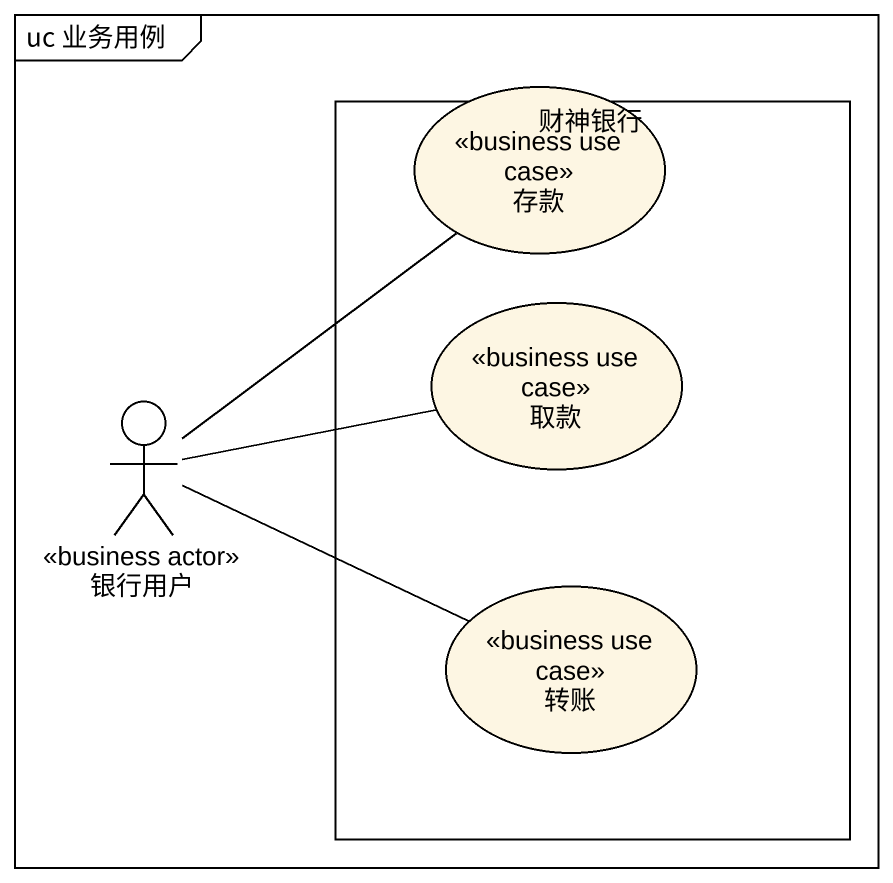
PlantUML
@startuml
mainframe uc 业务用例
rectangle 财神银行 {
  usecase 取款 <<business use case>>
  usecase 转账 <<business use case>>
}
usecase 存款 <<business use case>>
actor 银行用户 <<business actor>>
银行用户 -up- 存款
银行用户 -right- 取款
银行用户 -right- 转账
@enduml
